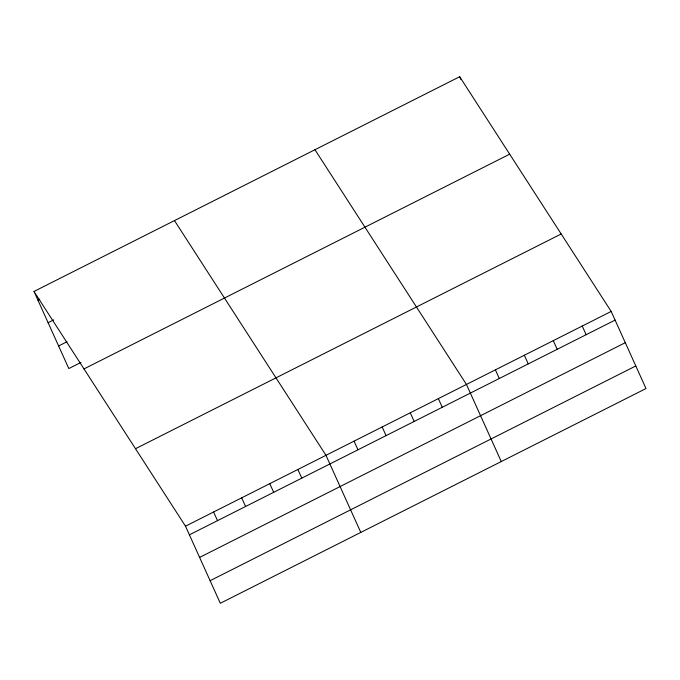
<?xml version="1.0" encoding="UTF-8"?>
<svg xmlns="http://www.w3.org/2000/svg" width="680" height="680" viewBox="0 0 680 680"><rect width="100%" height="100%" fill="white"/><g stroke="black" fill="none" stroke-linecap="round" stroke-linejoin="round"><path stroke-width="1.02" d="M34 291.457L459.688 76.721L611.184 311.44L646 388.543L220.311 603.279L185.495 526.175L34 291.457L68.816 368.56L80.988 362.423M37.91 300.109L39.78 299.166M48.11 322.702L53.728 319.863M58.616 345.975L67.04 341.717M83.997 368.917L509.685 154.173M135.499 448.715L561.196 233.979M185.495 526.175L611.184 311.44M189.406 534.828L615.094 320.093M199.606 557.421L625.294 342.686M210.112 580.694L635.8 365.959M314.959 149.727L466.454 384.447L501.262 461.558M174.48 220.592L325.975 455.311L360.791 532.414M582.241 326.043L586.143 334.696M459.688 76.721L460.989 79.603M553.29 340.646L557.2 349.299M524.348 355.249L528.25 363.902M495.397 369.844L499.307 378.505M438.353 398.625L442.263 407.277M410.261 412.794L414.171 421.447M382.168 426.972L386.07 435.625M354.067 441.142L357.977 449.794M297.882 469.489L301.784 478.142M269.781 483.659L273.692 492.312M241.689 497.828L245.599 506.489M213.588 512.006L217.498 520.659"/></g></svg>
